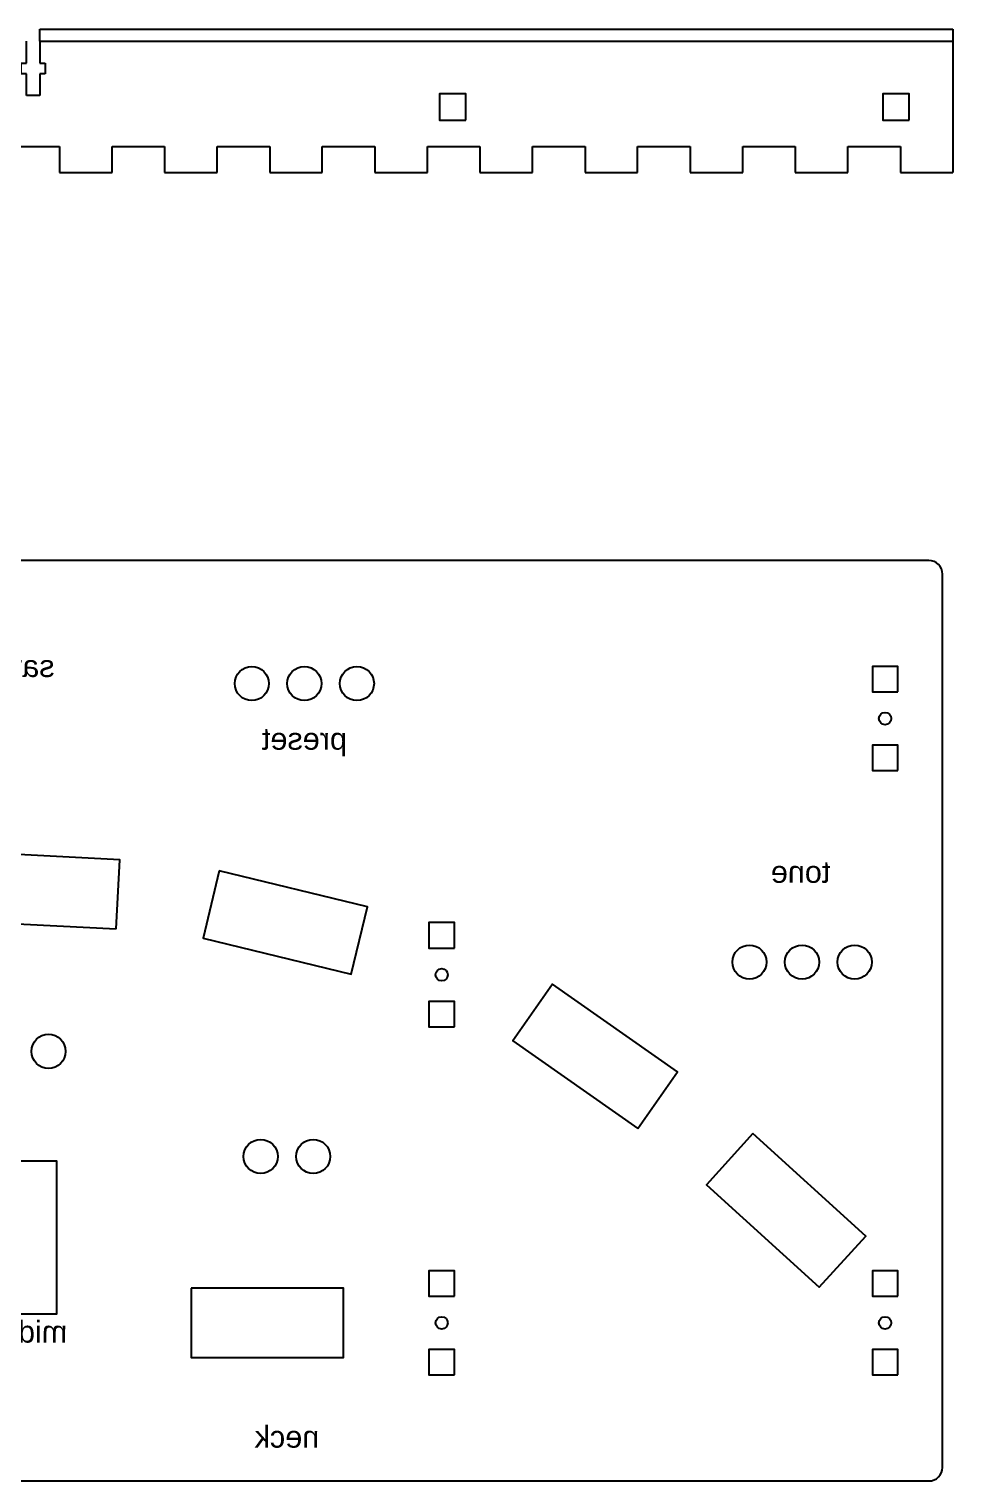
# Model space of a CAD drawing. Header units: millimetres. Extents: x -118 to 856, y -46 to 612.
# Drawn here: x 644.6 to 855.5, y -46.4 to 285.2 of the extents above; entities that cross this region are included whole.
import ezdxf
from ezdxf.enums import TextEntityAlignment as Align

# ---------------------------------------------------------------- set-up
doc = ezdxf.new("R2010")
doc.units = ezdxf.units.MM
doc.layers.add('Holes', color=1, linetype='Continuous')
doc.layers.add('text', color=5, linetype='Continuous')
doc.styles.get("Standard").update_dxf_attribs({"font": 'Arial.ttf'})

# ---------------------------------------------------------------- blocks, each defined once
blk = doc.blocks.new('M3 Bolt Nut Slot')
for p, q in [((-12.4, -3), (-12.4, 0)), ((-12.4, 0), (-7.4, 0)), ((-7.4, 0), (-7.4, 1.25)), ((-7.4, 1.25), (-5, 1.25)), ((-5, 1.25), (-5, 0)), ((-5, 0), (0, 0)), ((-7.4, -3), (-12.4, -3)), ((-7.4, -4.25), (-7.4, -3)), ((0, -3), (-5, -3)), ((-5, -3), (-5, -4.25)), ((-5, -4.25), (-7.4, -4.25))]:
    blk.add_line(p, q)
blk = doc.blocks.new('Front Panel')
for p, q in [((211.5, -2.798), (211.5, 0)), ((211.5, 0), (420, 0)), ((211.5, -2.798), (211.5, 0)), ((211.5, 0), (420, 0)), ((211.5, -2.798), (211.5, 0)), ((211.5, 0), (420, 0)), ((211.5, -2.798), (211.5, 0)), ((211.5, 0), (420, 0)), ((211.5, -2.798), (211.5, 0)), ((211.5, 0), (420, 0)), ((211.5, -2.798), (211.5, 0)), ((211.5, 0), (420, 0)), ((211.5, -2.798), (211.5, 0)), ((211.5, 0), (420, 0)), ((211.5, -2.798), (211.5, 0)), ((211.5, 0), (420, 0)), ((211.5, -2.798), (211.5, 0)), ((211.5, 0), (420, 0)), ((211.5, -2.798), (211.5, 0)), ((211.5, 0), (420, 0)), ((211.5, -2.798), (211.5, 0)), ((211.5, 0), (420, 0)), ((211.5, -2.798), (211.5, 0)), ((211.5, 0), (420, 0)), ((211.5, -2.798), (211.5, 0)), ((211.5, 0), (420, 0)), ((211.5, -2.798), (211.5, 0)), ((211.5, 0), (420, 0)), ((211.5, -2.798), (211.5, 0)), ((211.5, 0), (420, 0)), ((211.5, -2.798), (211.5, 0)), ((211.5, 0), (420, 0)), ((211.5, -2.798), (211.5, 0)), ((211.5, 0), (420, 0)), ((211.5, -2.798), (211.5, 0)), ((211.5, 0), (420, 0)), ((211.5, -2.798), (211.5, 0)), ((211.5, 0), (420, 0)), ((211.5, -2.798), (211.5, 0)), ((211.5, 0), (420, 0)), ((211.5, -2.798), (211.5, 0)), ((211.5, 0), (420, 0)), ((211.5, -2.798), (211.5, 0)), ((211.5, 0), (420, 0)), ((211.5, -2.798), (211.5, 0)), ((211.5, 0), (420, 0)), ((211.5, -2.798), (211.5, 0)), ((211.5, 0), (420, 0)), ((211.5, -2.798), (211.5, 0)), ((211.5, 0), (420, 0)), ((211.5, -2.798), (211.5, 0)), ((211.5, 0), (420, 0)), ((211.5, -2.798), (211.5, 0)), ((211.5, 0), (420, 0)), ((211.5, -2.798), (211.5, 0)), ((211.5, 0), (420, 0)), ((211.5, -2.798), (211.5, 0)), ((211.5, 0), (420, 0)), ((211.5, -2.798), (211.5, 0)), ((211.5, 0), (420, 0)), ((420, 0), (420, -32.798)), ((420, 0), (420, -32.798)), ((420, 0), (420, -32.798)), ((420, 0), (420, -32.798)), ((420, 0), (420, -32.798)), ((420, 0), (420, -32.798)), ((420, 0), (420, -32.798)), ((420, 0), (420, -32.798)), ((204, -26.798), (216, -26.798)), ((204, -26.798), (216, -26.798)), ((204, -26.798), (216, -26.798)), ((204, -26.798), (216, -26.798)), ((204, -26.798), (216, -26.798)), ((204, -26.798), (216, -26.798)), ((204, -26.798), (216, -26.798)), ((204, -26.798), (216, -26.798)), ((204, -26.798), (216, -26.798)), ((204, -26.798), (216, -26.798)), ((204, -26.798), (216, -26.798)), ((204, -26.798), (216, -26.798)), ((204, -26.798), (216, -26.798)), ((204, -26.798), (216, -26.798)), ((204, -26.798), (216, -26.798)), ((204, -26.798), (216, -26.798)), ((204, -26.798), (216, -26.798)), ((204, -26.798), (216, -26.798)), ((204, -26.798), (216, -26.798)), ((204, -26.798), (216, -26.798)), ((204, -26.798), (216, -26.798)), ((204, -26.798), (216, -26.798)), ((204, -26.798), (216, -26.798)), ((204, -26.798), (216, -26.798)), ((204, -26.798), (216, -26.798)), ((204, -26.798), (216, -26.798)), ((204, -26.798), (216, -26.798)), ((204, -26.798), (216, -26.798)), ((204, -26.798), (216, -26.798)), ((204, -26.798), (216, -26.798)), ((216, -26.798), (216, -32.798)), ((216, -26.798), (216, -32.798)), ((216, -26.798), (216, -32.798)), ((216, -26.798), (216, -32.798)), ((216, -26.798), (216, -32.798)), ((216, -26.798), (216, -32.798)), ((216, -26.798), (216, -32.798)), ((216, -26.798), (216, -32.798)), ((216, -26.798), (216, -32.798)), ((216, -26.798), (216, -32.798)), ((216, -26.798), (216, -32.798)), ((216, -26.798), (216, -32.798)), ((216, -26.798), (216, -32.798)), ((216, -26.798), (216, -32.798)), ((216, -26.798), (216, -32.798)), ((216, -26.798), (216, -32.798)), ((216, -26.798), (216, -32.798)), ((216, -26.798), (216, -32.798)), ((216, -26.798), (216, -32.798)), ((216, -26.798), (216, -32.798)), ((216, -26.798), (216, -32.798)), ((216, -26.798), (216, -32.798)), ((216, -26.798), (216, -32.798)), ((216, -26.798), (216, -32.798)), ((216, -26.798), (216, -32.798)), ((216, -26.798), (216, -32.798)), ((216, -26.798), (216, -32.798)), ((216, -26.798), (216, -32.798)), ((216, -26.798), (216, -32.798)), ((216, -26.798), (216, -32.798)), ((228, -32.798), (228, -26.798)), ((228, -26.798), (240, -26.798)), ((228, -32.798), (228, -26.798)), ((228, -26.798), (240, -26.798)), ((228, -32.798), (228, -26.798)), ((228, -26.798), (240, -26.798)), ((228, -32.798), (228, -26.798)), ((228, -26.798), (240, -26.798)), ((228, -32.798), (228, -26.798)), ((228, -26.798), (240, -26.798)), ((228, -32.798), (228, -26.798)), ((228, -26.798), (240, -26.798)), ((228, -32.798), (228, -26.798)), ((228, -26.798), (240, -26.798)), ((228, -32.798), (228, -26.798)), ((228, -26.798), (240, -26.798)), ((228, -32.798), (228, -26.798)), ((228, -26.798), (240, -26.798)), ((228, -32.798), (228, -26.798)), ((228, -26.798), (240, -26.798)), ((228, -32.798), (228, -26.798)), ((228, -26.798), (240, -26.798)), ((228, -32.798), (228, -26.798)), ((228, -26.798), (240, -26.798)), ((228, -32.798), (228, -26.798)), ((228, -26.798), (240, -26.798)), ((228, -32.798), (228, -26.798)), ((228, -26.798), (240, -26.798)), ((228, -32.798), (228, -26.798)), ((228, -26.798), (240, -26.798)), ((228, -32.798), (228, -26.798)), ((228, -26.798), (240, -26.798)), ((228, -32.798), (228, -26.798)), ((228, -26.798), (240, -26.798)), ((228, -32.798), (228, -26.798)), ((228, -26.798), (240, -26.798)), ((228, -32.798), (228, -26.798)), ((228, -26.798), (240, -26.798)), ((228, -32.798), (228, -26.798)), ((228, -26.798), (240, -26.798)), ((228, -32.798), (228, -26.798)), ((228, -26.798), (240, -26.798)), ((228, -32.798), (228, -26.798)), ((228, -26.798), (240, -26.798)), ((228, -32.798), (228, -26.798)), ((228, -26.798), (240, -26.798)), ((228, -32.798), (228, -26.798)), ((228, -26.798), (240, -26.798)), ((228, -32.798), (228, -26.798)), ((228, -26.798), (240, -26.798)), ((228, -32.798), (228, -26.798)), ((228, -26.798), (240, -26.798)), ((228, -32.798), (228, -26.798)), ((228, -26.798), (240, -26.798)), ((228, -32.798), (228, -26.798)), ((228, -26.798), (240, -26.798)), ((228, -32.798), (228, -26.798)), ((228, -26.798), (240, -26.798)), ((228, -32.798), (228, -26.798)), ((228, -26.798), (240, -26.798)), ((240, -26.798), (240, -32.798)), ((240, -26.798), (240, -32.798)), ((240, -26.798), (240, -32.798)), ((240, -26.798), (240, -32.798)), ((240, -26.798), (240, -32.798)), ((240, -26.798), (240, -32.798)), ((240, -26.798), (240, -32.798)), ((240, -26.798), (240, -32.798)), ((240, -26.798), (240, -32.798)), ((240, -26.798), (240, -32.798)), ((240, -26.798), (240, -32.798)), ((240, -26.798), (240, -32.798)), ((240, -26.798), (240, -32.798)), ((240, -26.798), (240, -32.798)), ((240, -26.798), (240, -32.798)), ((240, -26.798), (240, -32.798)), ((240, -26.798), (240, -32.798)), ((240, -26.798), (240, -32.798)), ((240, -26.798), (240, -32.798)), ((240, -26.798), (240, -32.798)), ((240, -26.798), (240, -32.798)), ((240, -26.798), (240, -32.798)), ((240, -26.798), (240, -32.798)), ((240, -26.798), (240, -32.798)), ((240, -26.798), (240, -32.798)), ((240, -26.798), (240, -32.798)), ((240, -26.798), (240, -32.798)), ((240, -26.798), (240, -32.798)), ((240, -26.798), (240, -32.798)), ((240, -26.798), (240, -32.798)), ((252, -32.798), (252, -26.798)), ((252, -26.798), (264, -26.798)), ((252, -32.798), (252, -26.798)), ((252, -26.798), (264, -26.798)), ((252, -32.798), (252, -26.798)), ((252, -26.798), (264, -26.798)), ((252, -32.798), (252, -26.798)), ((252, -26.798), (264, -26.798)), ((252, -32.798), (252, -26.798)), ((252, -26.798), (264, -26.798)), ((252, -32.798), (252, -26.798)), ((252, -26.798), (264, -26.798)), ((252, -32.798), (252, -26.798)), ((252, -26.798), (264, -26.798)), ((252, -32.798), (252, -26.798)), ((252, -26.798), (264, -26.798)), ((252, -32.798), (252, -26.798)), ((252, -26.798), (264, -26.798)), ((252, -32.798), (252, -26.798)), ((252, -26.798), (264, -26.798)), ((252, -32.798), (252, -26.798)), ((252, -26.798), (264, -26.798)), ((252, -32.798), (252, -26.798)), ((252, -26.798), (264, -26.798)), ((252, -32.798), (252, -26.798)), ((252, -26.798), (264, -26.798)), ((252, -32.798), (252, -26.798)), ((252, -26.798), (264, -26.798)), ((252, -32.798), (252, -26.798)), ((252, -26.798), (264, -26.798)), ((252, -32.798), (252, -26.798)), ((252, -26.798), (264, -26.798)), ((252, -32.798), (252, -26.798)), ((252, -26.798), (264, -26.798)), ((252, -32.798), (252, -26.798)), ((252, -26.798), (264, -26.798)), ((252, -32.798), (252, -26.798)), ((252, -26.798), (264, -26.798)), ((252, -32.798), (252, -26.798)), ((252, -26.798), (264, -26.798)), ((252, -32.798), (252, -26.798)), ((252, -26.798), (264, -26.798)), ((252, -32.798), (252, -26.798)), ((252, -26.798), (264, -26.798)), ((252, -32.798), (252, -26.798)), ((252, -26.798), (264, -26.798)), ((252, -32.798), (252, -26.798)), ((252, -26.798), (264, -26.798)), ((252, -32.798), (252, -26.798)), ((252, -26.798), (264, -26.798)), ((252, -32.798), (252, -26.798)), ((252, -26.798), (264, -26.798)), ((252, -32.798), (252, -26.798)), ((252, -26.798), (264, -26.798)), ((252, -32.798), (252, -26.798)), ((252, -26.798), (264, -26.798)), ((252, -32.798), (252, -26.798)), ((252, -26.798), (264, -26.798)), ((252, -32.798), (252, -26.798)), ((252, -26.798), (264, -26.798)), ((264, -26.798), (264, -32.798)), ((264, -26.798), (264, -32.798)), ((264, -26.798), (264, -32.798)), ((264, -26.798), (264, -32.798)), ((264, -26.798), (264, -32.798)), ((264, -26.798), (264, -32.798)), ((264, -26.798), (264, -32.798)), ((264, -26.798), (264, -32.798)), ((264, -26.798), (264, -32.798)), ((264, -26.798), (264, -32.798)), ((264, -26.798), (264, -32.798)), ((264, -26.798), (264, -32.798)), ((264, -26.798), (264, -32.798)), ((264, -26.798), (264, -32.798)), ((264, -26.798), (264, -32.798)), ((264, -26.798), (264, -32.798)), ((264, -26.798), (264, -32.798)), ((264, -26.798), (264, -32.798)), ((264, -26.798), (264, -32.798)), ((264, -26.798), (264, -32.798)), ((264, -26.798), (264, -32.798)), ((264, -26.798), (264, -32.798)), ((264, -26.798), (264, -32.798)), ((264, -26.798), (264, -32.798)), ((264, -26.798), (264, -32.798)), ((264, -26.798), (264, -32.798)), ((264, -26.798), (264, -32.798)), ((264, -26.798), (264, -32.798)), ((264, -26.798), (264, -32.798)), ((264, -26.798), (264, -32.798)), ((276, -32.798), (276, -26.798)), ((276, -26.798), (288, -26.798)), ((276, -32.798), (276, -26.798)), ((276, -26.798), (288, -26.798)), ((276, -32.798), (276, -26.798)), ((276, -26.798), (288, -26.798)), ((276, -32.798), (276, -26.798)), ((276, -26.798), (288, -26.798)), ((276, -32.798), (276, -26.798)), ((276, -26.798), (288, -26.798)), ((276, -32.798), (276, -26.798)), ((276, -26.798), (288, -26.798)), ((276, -32.798), (276, -26.798)), ((276, -26.798), (288, -26.798)), ((276, -32.798), (276, -26.798)), ((276, -26.798), (288, -26.798)), ((276, -32.798), (276, -26.798)), ((276, -26.798), (288, -26.798)), ((276, -32.798), (276, -26.798)), ((276, -26.798), (288, -26.798)), ((276, -32.798), (276, -26.798)), ((276, -26.798), (288, -26.798)), ((276, -32.798), (276, -26.798)), ((276, -26.798), (288, -26.798)), ((276, -32.798), (276, -26.798)), ((276, -26.798), (288, -26.798)), ((276, -32.798), (276, -26.798)), ((276, -26.798), (288, -26.798)), ((276, -32.798), (276, -26.798)), ((276, -26.798), (288, -26.798)), ((276, -32.798), (276, -26.798)), ((276, -26.798), (288, -26.798)), ((276, -32.798), (276, -26.798)), ((276, -26.798), (288, -26.798)), ((276, -32.798), (276, -26.798)), ((276, -26.798), (288, -26.798)), ((276, -32.798), (276, -26.798)), ((276, -26.798), (288, -26.798)), ((276, -32.798), (276, -26.798)), ((276, -26.798), (288, -26.798)), ((276, -32.798), (276, -26.798)), ((276, -26.798), (288, -26.798)), ((276, -32.798), (276, -26.798)), ((276, -26.798), (288, -26.798)), ((276, -32.798), (276, -26.798)), ((276, -26.798), (288, -26.798)), ((276, -32.798), (276, -26.798)), ((276, -26.798), (288, -26.798)), ((276, -32.798), (276, -26.798)), ((276, -26.798), (288, -26.798)), ((276, -32.798), (276, -26.798)), ((276, -26.798), (288, -26.798)), ((276, -32.798), (276, -26.798)), ((276, -26.798), (288, -26.798)), ((276, -32.798), (276, -26.798)), ((276, -26.798), (288, -26.798)), ((276, -32.798), (276, -26.798)), ((276, -26.798), (288, -26.798)), ((276, -32.798), (276, -26.798)), ((276, -26.798), (288, -26.798)), ((288, -26.798), (288, -32.798)), ((288, -26.798), (288, -32.798)), ((288, -26.798), (288, -32.798)), ((288, -26.798), (288, -32.798)), ((288, -26.798), (288, -32.798)), ((288, -26.798), (288, -32.798)), ((288, -26.798), (288, -32.798)), ((288, -26.798), (288, -32.798)), ((288, -26.798), (288, -32.798)), ((288, -26.798), (288, -32.798)), ((288, -26.798), (288, -32.798)), ((288, -26.798), (288, -32.798)), ((288, -26.798), (288, -32.798)), ((288, -26.798), (288, -32.798)), ((288, -26.798), (288, -32.798)), ((288, -26.798), (288, -32.798)), ((288, -26.798), (288, -32.798)), ((288, -26.798), (288, -32.798)), ((288, -26.798), (288, -32.798)), ((288, -26.798), (288, -32.798)), ((288, -26.798), (288, -32.798)), ((288, -26.798), (288, -32.798)), ((288, -26.798), (288, -32.798)), ((288, -26.798), (288, -32.798)), ((288, -26.798), (288, -32.798)), ((288, -26.798), (288, -32.798)), ((288, -26.798), (288, -32.798)), ((288, -26.798), (288, -32.798)), ((288, -26.798), (288, -32.798)), ((288, -26.798), (288, -32.798)), ((300, -32.798), (300, -26.798)), ((300, -26.798), (312, -26.798)), ((300, -32.798), (300, -26.798)), ((300, -26.798), (312, -26.798)), ((300, -32.798), (300, -26.798)), ((300, -26.798), (312, -26.798)), ((300, -32.798), (300, -26.798)), ((300, -26.798), (312, -26.798)), ((300, -32.798), (300, -26.798)), ((300, -26.798), (312, -26.798)), ((300, -32.798), (300, -26.798)), ((300, -26.798), (312, -26.798)), ((300, -32.798), (300, -26.798)), ((300, -26.798), (312, -26.798)), ((300, -32.798), (300, -26.798)), ((300, -26.798), (312, -26.798)), ((300, -32.798), (300, -26.798)), ((300, -26.798), (312, -26.798)), ((300, -32.798), (300, -26.798)), ((300, -26.798), (312, -26.798)), ((300, -32.798), (300, -26.798)), ((300, -26.798), (312, -26.798)), ((300, -32.798), (300, -26.798)), ((300, -26.798), (312, -26.798)), ((300, -32.798), (300, -26.798)), ((300, -26.798), (312, -26.798)), ((300, -32.798), (300, -26.798)), ((300, -26.798), (312, -26.798)), ((300, -32.798), (300, -26.798)), ((300, -26.798), (312, -26.798)), ((300, -32.798), (300, -26.798)), ((300, -26.798), (312, -26.798)), ((300, -32.798), (300, -26.798)), ((300, -26.798), (312, -26.798)), ((300, -32.798), (300, -26.798)), ((300, -26.798), (312, -26.798)), ((300, -32.798), (300, -26.798)), ((300, -26.798), (312, -26.798)), ((300, -32.798), (300, -26.798)), ((300, -26.798), (312, -26.798)), ((300, -32.798), (300, -26.798)), ((300, -26.798), (312, -26.798)), ((300, -32.798), (300, -26.798)), ((300, -26.798), (312, -26.798)), ((300, -32.798), (300, -26.798)), ((300, -26.798), (312, -26.798)), ((300, -32.798), (300, -26.798)), ((300, -26.798), (312, -26.798)), ((300, -32.798), (300, -26.798)), ((300, -26.798), (312, -26.798)), ((300, -32.798), (300, -26.798)), ((300, -26.798), (312, -26.798)), ((300, -32.798), (300, -26.798)), ((300, -26.798), (312, -26.798)), ((300, -32.798), (300, -26.798)), ((300, -26.798), (312, -26.798)), ((300, -32.798), (300, -26.798)), ((300, -26.798), (312, -26.798)), ((300, -32.798), (300, -26.798)), ((300, -26.798), (312, -26.798)), ((312, -26.798), (312, -32.798)), ((312, -26.798), (312, -32.798)), ((312, -26.798), (312, -32.798)), ((312, -26.798), (312, -32.798)), ((312, -26.798), (312, -32.798)), ((312, -26.798), (312, -32.798)), ((312, -26.798), (312, -32.798)), ((312, -26.798), (312, -32.798)), ((312, -26.798), (312, -32.798)), ((312, -26.798), (312, -32.798)), ((312, -26.798), (312, -32.798)), ((312, -26.798), (312, -32.798)), ((312, -26.798), (312, -32.798)), ((312, -26.798), (312, -32.798)), ((312, -26.798), (312, -32.798)), ((312, -26.798), (312, -32.798)), ((312, -26.798), (312, -32.798)), ((312, -26.798), (312, -32.798)), ((312, -26.798), (312, -32.798)), ((312, -26.798), (312, -32.798)), ((312, -26.798), (312, -32.798)), ((312, -26.798), (312, -32.798)), ((312, -26.798), (312, -32.798)), ((312, -26.798), (312, -32.798)), ((312, -26.798), (312, -32.798)), ((312, -26.798), (312, -32.798)), ((312, -26.798), (312, -32.798)), ((312, -26.798), (312, -32.798)), ((312, -26.798), (312, -32.798)), ((312, -26.798), (312, -32.798)), ((324, -32.798), (324, -26.798)), ((324, -26.798), (336, -26.798)), ((324, -32.798), (324, -26.798)), ((324, -26.798), (336, -26.798)), ((324, -32.798), (324, -26.798)), ((324, -26.798), (336, -26.798)), ((324, -32.798), (324, -26.798)), ((324, -26.798), (336, -26.798)), ((324, -32.798), (324, -26.798)), ((324, -26.798), (336, -26.798)), ((324, -32.798), (324, -26.798)), ((324, -26.798), (336, -26.798)), ((324, -32.798), (324, -26.798)), ((324, -26.798), (336, -26.798)), ((324, -32.798), (324, -26.798)), ((324, -26.798), (336, -26.798)), ((324, -32.798), (324, -26.798)), ((324, -26.798), (336, -26.798)), ((324, -32.798), (324, -26.798)), ((324, -26.798), (336, -26.798)), ((324, -32.798), (324, -26.798)), ((324, -26.798), (336, -26.798)), ((324, -32.798), (324, -26.798)), ((324, -26.798), (336, -26.798)), ((324, -32.798), (324, -26.798)), ((324, -26.798), (336, -26.798)), ((324, -32.798), (324, -26.798)), ((324, -26.798), (336, -26.798)), ((324, -32.798), (324, -26.798)), ((324, -26.798), (336, -26.798)), ((324, -32.798), (324, -26.798)), ((324, -26.798), (336, -26.798)), ((324, -32.798), (324, -26.798)), ((324, -26.798), (336, -26.798)), ((324, -32.798), (324, -26.798)), ((324, -26.798), (336, -26.798)), ((324, -32.798), (324, -26.798)), ((324, -26.798), (336, -26.798)), ((324, -32.798), (324, -26.798)), ((324, -26.798), (336, -26.798)), ((324, -32.798), (324, -26.798)), ((324, -26.798), (336, -26.798)), ((324, -32.798), (324, -26.798)), ((324, -26.798), (336, -26.798)), ((324, -32.798), (324, -26.798)), ((324, -26.798), (336, -26.798)), ((324, -32.798), (324, -26.798)), ((324, -26.798), (336, -26.798)), ((324, -32.798), (324, -26.798)), ((324, -26.798), (336, -26.798)), ((324, -32.798), (324, -26.798)), ((324, -26.798), (336, -26.798)), ((324, -32.798), (324, -26.798)), ((324, -26.798), (336, -26.798)), ((324, -32.798), (324, -26.798)), ((324, -26.798), (336, -26.798)), ((324, -32.798), (324, -26.798)), ((324, -26.798), (336, -26.798)), ((324, -32.798), (324, -26.798)), ((324, -26.798), (336, -26.798)), ((336, -26.798), (336, -32.798)), ((336, -26.798), (336, -32.798)), ((336, -26.798), (336, -32.798)), ((336, -26.798), (336, -32.798)), ((336, -26.798), (336, -32.798)), ((336, -26.798), (336, -32.798)), ((336, -26.798), (336, -32.798)), ((336, -26.798), (336, -32.798)), ((336, -26.798), (336, -32.798)), ((336, -26.798), (336, -32.798)), ((336, -26.798), (336, -32.798)), ((336, -26.798), (336, -32.798)), ((336, -26.798), (336, -32.798)), ((336, -26.798), (336, -32.798)), ((336, -26.798), (336, -32.798)), ((336, -26.798), (336, -32.798)), ((336, -26.798), (336, -32.798)), ((336, -26.798), (336, -32.798)), ((336, -26.798), (336, -32.798)), ((336, -26.798), (336, -32.798)), ((336, -26.798), (336, -32.798)), ((336, -26.798), (336, -32.798)), ((336, -26.798), (336, -32.798)), ((336, -26.798), (336, -32.798)), ((336, -26.798), (336, -32.798)), ((336, -26.798), (336, -32.798)), ((336, -26.798), (336, -32.798)), ((336, -26.798), (336, -32.798)), ((336, -26.798), (336, -32.798)), ((336, -26.798), (336, -32.798)), ((348, -32.798), (348, -26.798)), ((348, -26.798), (360, -26.798)), ((348, -32.798), (348, -26.798)), ((348, -26.798), (360, -26.798)), ((348, -32.798), (348, -26.798)), ((348, -26.798), (360, -26.798)), ((348, -32.798), (348, -26.798)), ((348, -26.798), (360, -26.798)), ((348, -32.798), (348, -26.798)), ((348, -26.798), (360, -26.798)), ((348, -32.798), (348, -26.798)), ((348, -26.798), (360, -26.798)), ((348, -32.798), (348, -26.798)), ((348, -26.798), (360, -26.798)), ((348, -32.798), (348, -26.798)), ((348, -26.798), (360, -26.798)), ((348, -32.798), (348, -26.798)), ((348, -26.798), (360, -26.798)), ((348, -32.798), (348, -26.798)), ((348, -26.798), (360, -26.798)), ((348, -32.798), (348, -26.798)), ((348, -26.798), (360, -26.798)), ((348, -32.798), (348, -26.798)), ((348, -26.798), (360, -26.798)), ((348, -32.798), (348, -26.798)), ((348, -26.798), (360, -26.798)), ((348, -32.798), (348, -26.798)), ((348, -26.798), (360, -26.798)), ((348, -32.798), (348, -26.798)), ((348, -26.798), (360, -26.798)), ((348, -32.798), (348, -26.798)), ((348, -26.798), (360, -26.798)), ((348, -32.798), (348, -26.798)), ((348, -26.798), (360, -26.798)), ((348, -32.798), (348, -26.798)), ((348, -26.798), (360, -26.798)), ((348, -32.798), (348, -26.798)), ((348, -26.798), (360, -26.798)), ((348, -32.798), (348, -26.798)), ((348, -26.798), (360, -26.798)), ((348, -32.798), (348, -26.798)), ((348, -26.798), (360, -26.798)), ((348, -32.798), (348, -26.798)), ((348, -26.798), (360, -26.798)), ((348, -32.798), (348, -26.798)), ((348, -26.798), (360, -26.798)), ((348, -32.798), (348, -26.798)), ((348, -26.798), (360, -26.798)), ((348, -32.798), (348, -26.798)), ((348, -26.798), (360, -26.798)), ((348, -32.798), (348, -26.798)), ((348, -26.798), (360, -26.798)), ((348, -32.798), (348, -26.798)), ((348, -26.798), (360, -26.798)), ((348, -32.798), (348, -26.798)), ((348, -26.798), (360, -26.798)), ((348, -32.798), (348, -26.798)), ((348, -26.798), (360, -26.798)), ((348, -32.798), (348, -26.798)), ((348, -26.798), (360, -26.798)), ((360, -26.798), (360, -32.798)), ((360, -26.798), (360, -32.798)), ((360, -26.798), (360, -32.798)), ((360, -26.798), (360, -32.798)), ((360, -26.798), (360, -32.798)), ((360, -26.798), (360, -32.798)), ((360, -26.798), (360, -32.798)), ((360, -26.798), (360, -32.798)), ((360, -26.798), (360, -32.798)), ((360, -26.798), (360, -32.798)), ((360, -26.798), (360, -32.798)), ((360, -26.798), (360, -32.798)), ((360, -26.798), (360, -32.798)), ((360, -26.798), (360, -32.798)), ((360, -26.798), (360, -32.798)), ((360, -26.798), (360, -32.798)), ((360, -26.798), (360, -32.798)), ((360, -26.798), (360, -32.798)), ((360, -26.798), (360, -32.798)), ((360, -26.798), (360, -32.798)), ((360, -26.798), (360, -32.798)), ((360, -26.798), (360, -32.798)), ((360, -26.798), (360, -32.798)), ((360, -26.798), (360, -32.798)), ((360, -26.798), (360, -32.798)), ((360, -26.798), (360, -32.798)), ((360, -26.798), (360, -32.798)), ((360, -26.798), (360, -32.798)), ((360, -26.798), (360, -32.798)), ((360, -26.798), (360, -32.798)), ((372, -32.798), (372, -26.798)), ((372, -26.798), (384, -26.798)), ((372, -32.798), (372, -26.798)), ((372, -26.798), (384, -26.798)), ((372, -32.798), (372, -26.798)), ((372, -26.798), (384, -26.798)), ((372, -32.798), (372, -26.798)), ((372, -26.798), (384, -26.798)), ((372, -32.798), (372, -26.798)), ((372, -26.798), (384, -26.798)), ((372, -32.798), (372, -26.798)), ((372, -26.798), (384, -26.798)), ((372, -32.798), (372, -26.798)), ((372, -26.798), (384, -26.798)), ((372, -32.798), (372, -26.798)), ((372, -26.798), (384, -26.798)), ((372, -32.798), (372, -26.798)), ((372, -26.798), (384, -26.798)), ((372, -32.798), (372, -26.798)), ((372, -26.798), (384, -26.798)), ((372, -32.798), (372, -26.798)), ((372, -26.798), (384, -26.798)), ((372, -32.798), (372, -26.798)), ((372, -26.798), (384, -26.798)), ((372, -32.798), (372, -26.798)), ((372, -26.798), (384, -26.798)), ((372, -32.798), (372, -26.798)), ((372, -26.798), (384, -26.798)), ((372, -32.798), (372, -26.798)), ((372, -26.798), (384, -26.798)), ((372, -32.798), (372, -26.798)), ((372, -26.798), (384, -26.798)), ((372, -32.798), (372, -26.798)), ((372, -26.798), (384, -26.798)), ((372, -32.798), (372, -26.798)), ((372, -26.798), (384, -26.798)), ((372, -32.798), (372, -26.798)), ((372, -26.798), (384, -26.798)), ((372, -32.798), (372, -26.798)), ((372, -26.798), (384, -26.798)), ((372, -32.798), (372, -26.798)), ((372, -26.798), (384, -26.798)), ((372, -32.798), (372, -26.798)), ((372, -26.798), (384, -26.798)), ((372, -32.798), (372, -26.798)), ((372, -26.798), (384, -26.798)), ((372, -32.798), (372, -26.798)), ((372, -26.798), (384, -26.798)), ((372, -32.798), (372, -26.798)), ((372, -26.798), (384, -26.798)), ((372, -32.798), (372, -26.798)), ((372, -26.798), (384, -26.798)), ((372, -32.798), (372, -26.798)), ((372, -26.798), (384, -26.798)), ((372, -32.798), (372, -26.798)), ((372, -26.798), (384, -26.798)), ((372, -32.798), (372, -26.798)), ((372, -26.798), (384, -26.798)), ((372, -32.798), (372, -26.798)), ((372, -26.798), (384, -26.798)), ((384, -26.798), (384, -32.798)), ((384, -26.798), (384, -32.798)), ((384, -26.798), (384, -32.798)), ((384, -26.798), (384, -32.798)), ((384, -26.798), (384, -32.798)), ((384, -26.798), (384, -32.798)), ((384, -26.798), (384, -32.798)), ((384, -26.798), (384, -32.798)), ((384, -26.798), (384, -32.798)), ((384, -26.798), (384, -32.798)), ((384, -26.798), (384, -32.798)), ((384, -26.798), (384, -32.798)), ((384, -26.798), (384, -32.798)), ((384, -26.798), (384, -32.798)), ((384, -26.798), (384, -32.798)), ((384, -26.798), (384, -32.798)), ((384, -26.798), (384, -32.798)), ((384, -26.798), (384, -32.798)), ((384, -26.798), (384, -32.798)), ((384, -26.798), (384, -32.798)), ((384, -26.798), (384, -32.798)), ((384, -26.798), (384, -32.798)), ((384, -26.798), (384, -32.798)), ((384, -26.798), (384, -32.798)), ((384, -26.798), (384, -32.798)), ((384, -26.798), (384, -32.798)), ((384, -26.798), (384, -32.798)), ((384, -26.798), (384, -32.798)), ((384, -26.798), (384, -32.798)), ((384, -26.798), (384, -32.798)), ((396, -32.798), (396, -26.798)), ((396, -26.798), (408, -26.798)), ((396, -32.798), (396, -26.798)), ((396, -26.798), (408, -26.798)), ((396, -32.798), (396, -26.798)), ((396, -26.798), (408, -26.798)), ((396, -32.798), (396, -26.798)), ((396, -26.798), (408, -26.798)), ((396, -32.798), (396, -26.798)), ((396, -26.798), (408, -26.798)), ((396, -32.798), (396, -26.798)), ((396, -26.798), (408, -26.798)), ((396, -32.798), (396, -26.798)), ((396, -26.798), (408, -26.798)), ((396, -32.798), (396, -26.798)), ((396, -26.798), (408, -26.798)), ((396, -32.798), (396, -26.798)), ((396, -26.798), (408, -26.798)), ((396, -32.798), (396, -26.798)), ((396, -26.798), (408, -26.798)), ((396, -32.798), (396, -26.798)), ((396, -26.798), (408, -26.798)), ((396, -32.798), (396, -26.798)), ((396, -26.798), (408, -26.798)), ((396, -32.798), (396, -26.798)), ((396, -26.798), (408, -26.798)), ((396, -32.798), (396, -26.798)), ((396, -26.798), (408, -26.798)), ((396, -32.798), (396, -26.798)), ((396, -26.798), (408, -26.798)), ((396, -32.798), (396, -26.798)), ((396, -26.798), (408, -26.798)), ((396, -32.798), (396, -26.798)), ((396, -26.798), (408, -26.798)), ((396, -32.798), (396, -26.798)), ((396, -26.798), (408, -26.798)), ((396, -32.798), (396, -26.798)), ((396, -26.798), (408, -26.798)), ((396, -32.798), (396, -26.798)), ((396, -26.798), (408, -26.798)), ((396, -32.798), (396, -26.798)), ((396, -26.798), (408, -26.798)), ((396, -32.798), (396, -26.798)), ((396, -26.798), (408, -26.798)), ((396, -32.798), (396, -26.798)), ((396, -26.798), (408, -26.798)), ((396, -32.798), (396, -26.798)), ((396, -26.798), (408, -26.798)), ((396, -32.798), (396, -26.798)), ((396, -26.798), (408, -26.798)), ((396, -32.798), (396, -26.798)), ((396, -26.798), (408, -26.798)), ((396, -32.798), (396, -26.798)), ((396, -26.798), (408, -26.798)), ((396, -32.798), (396, -26.798)), ((396, -26.798), (408, -26.798)), ((396, -32.798), (396, -26.798)), ((396, -26.798), (408, -26.798)), ((396, -32.798), (396, -26.798)), ((396, -26.798), (408, -26.798)), ((408, -26.798), (408, -32.798)), ((408, -26.798), (408, -32.798)), ((408, -26.798), (408, -32.798)), ((408, -26.798), (408, -32.798)), ((408, -26.798), (408, -32.798)), ((408, -26.798), (408, -32.798)), ((408, -26.798), (408, -32.798)), ((408, -26.798), (408, -32.798)), ((408, -26.798), (408, -32.798)), ((408, -26.798), (408, -32.798)), ((408, -26.798), (408, -32.798)), ((408, -26.798), (408, -32.798)), ((408, -26.798), (408, -32.798)), ((408, -26.798), (408, -32.798)), ((408, -26.798), (408, -32.798)), ((408, -26.798), (408, -32.798)), ((408, -26.798), (408, -32.798)), ((408, -26.798), (408, -32.798)), ((408, -26.798), (408, -32.798)), ((408, -26.798), (408, -32.798)), ((408, -26.798), (408, -32.798)), ((408, -26.798), (408, -32.798)), ((408, -26.798), (408, -32.798)), ((408, -26.798), (408, -32.798)), ((408, -26.798), (408, -32.798)), ((408, -26.798), (408, -32.798)), ((408, -26.798), (408, -32.798)), ((408, -26.798), (408, -32.798)), ((408, -26.798), (408, -32.798)), ((408, -26.798), (408, -32.798)), ((216, -32.798), (228, -32.798)), ((216, -32.798), (228, -32.798)), ((216, -32.798), (228, -32.798)), ((216, -32.798), (228, -32.798)), ((216, -32.798), (228, -32.798)), ((216, -32.798), (228, -32.798)), ((216, -32.798), (228, -32.798)), ((216, -32.798), (228, -32.798)), ((216, -32.798), (228, -32.798)), ((216, -32.798), (228, -32.798)), ((216, -32.798), (228, -32.798)), ((216, -32.798), (228, -32.798)), ((216, -32.798), (228, -32.798)), ((216, -32.798), (228, -32.798)), ((216, -32.798), (228, -32.798)), ((216, -32.798), (228, -32.798)), ((216, -32.798), (228, -32.798)), ((216, -32.798), (228, -32.798)), ((216, -32.798), (228, -32.798)), ((216, -32.798), (228, -32.798)), ((216, -32.798), (228, -32.798)), ((216, -32.798), (228, -32.798)), ((216, -32.798), (228, -32.798)), ((216, -32.798), (228, -32.798)), ((216, -32.798), (228, -32.798)), ((216, -32.798), (228, -32.798)), ((216, -32.798), (228, -32.798)), ((216, -32.798), (228, -32.798)), ((216, -32.798), (228, -32.798)), ((216, -32.798), (228, -32.798)), ((240, -32.798), (252, -32.798)), ((240, -32.798), (252, -32.798)), ((240, -32.798), (252, -32.798)), ((240, -32.798), (252, -32.798)), ((240, -32.798), (252, -32.798)), ((240, -32.798), (252, -32.798)), ((240, -32.798), (252, -32.798)), ((240, -32.798), (252, -32.798)), ((240, -32.798), (252, -32.798)), ((240, -32.798), (252, -32.798)), ((240, -32.798), (252, -32.798)), ((240, -32.798), (252, -32.798)), ((240, -32.798), (252, -32.798)), ((240, -32.798), (252, -32.798)), ((240, -32.798), (252, -32.798)), ((240, -32.798), (252, -32.798)), ((240, -32.798), (252, -32.798)), ((240, -32.798), (252, -32.798)), ((240, -32.798), (252, -32.798)), ((240, -32.798), (252, -32.798)), ((240, -32.798), (252, -32.798)), ((240, -32.798), (252, -32.798)), ((240, -32.798), (252, -32.798)), ((240, -32.798), (252, -32.798)), ((240, -32.798), (252, -32.798)), ((240, -32.798), (252, -32.798)), ((240, -32.798), (252, -32.798)), ((240, -32.798), (252, -32.798)), ((240, -32.798), (252, -32.798)), ((240, -32.798), (252, -32.798)), ((264, -32.798), (276, -32.798)), ((264, -32.798), (276, -32.798)), ((264, -32.798), (276, -32.798)), ((264, -32.798), (276, -32.798)), ((264, -32.798), (276, -32.798)), ((264, -32.798), (276, -32.798)), ((264, -32.798), (276, -32.798)), ((264, -32.798), (276, -32.798)), ((264, -32.798), (276, -32.798)), ((264, -32.798), (276, -32.798)), ((264, -32.798), (276, -32.798)), ((264, -32.798), (276, -32.798)), ((264, -32.798), (276, -32.798)), ((264, -32.798), (276, -32.798)), ((264, -32.798), (276, -32.798)), ((264, -32.798), (276, -32.798)), ((264, -32.798), (276, -32.798)), ((264, -32.798), (276, -32.798)), ((264, -32.798), (276, -32.798)), ((264, -32.798), (276, -32.798)), ((264, -32.798), (276, -32.798)), ((264, -32.798), (276, -32.798)), ((264, -32.798), (276, -32.798)), ((264, -32.798), (276, -32.798)), ((264, -32.798), (276, -32.798)), ((264, -32.798), (276, -32.798)), ((264, -32.798), (276, -32.798)), ((264, -32.798), (276, -32.798)), ((264, -32.798), (276, -32.798)), ((264, -32.798), (276, -32.798)), ((288, -32.798), (300, -32.798)), ((288, -32.798), (300, -32.798)), ((288, -32.798), (300, -32.798)), ((288, -32.798), (300, -32.798)), ((288, -32.798), (300, -32.798)), ((288, -32.798), (300, -32.798)), ((288, -32.798), (300, -32.798)), ((288, -32.798), (300, -32.798)), ((288, -32.798), (300, -32.798)), ((288, -32.798), (300, -32.798)), ((288, -32.798), (300, -32.798)), ((288, -32.798), (300, -32.798)), ((288, -32.798), (300, -32.798)), ((288, -32.798), (300, -32.798)), ((288, -32.798), (300, -32.798)), ((288, -32.798), (300, -32.798)), ((288, -32.798), (300, -32.798)), ((288, -32.798), (300, -32.798)), ((288, -32.798), (300, -32.798)), ((288, -32.798), (300, -32.798)), ((288, -32.798), (300, -32.798)), ((288, -32.798), (300, -32.798)), ((288, -32.798), (300, -32.798)), ((288, -32.798), (300, -32.798)), ((288, -32.798), (300, -32.798)), ((288, -32.798), (300, -32.798)), ((288, -32.798), (300, -32.798)), ((288, -32.798), (300, -32.798)), ((288, -32.798), (300, -32.798)), ((288, -32.798), (300, -32.798)), ((312, -32.798), (324, -32.798)), ((312, -32.798), (324, -32.798)), ((312, -32.798), (324, -32.798)), ((312, -32.798), (324, -32.798)), ((312, -32.798), (324, -32.798)), ((312, -32.798), (324, -32.798)), ((312, -32.798), (324, -32.798)), ((312, -32.798), (324, -32.798)), ((312, -32.798), (324, -32.798)), ((312, -32.798), (324, -32.798)), ((312, -32.798), (324, -32.798)), ((312, -32.798), (324, -32.798)), ((312, -32.798), (324, -32.798)), ((312, -32.798), (324, -32.798)), ((312, -32.798), (324, -32.798)), ((312, -32.798), (324, -32.798)), ((312, -32.798), (324, -32.798)), ((312, -32.798), (324, -32.798)), ((312, -32.798), (324, -32.798)), ((312, -32.798), (324, -32.798)), ((312, -32.798), (324, -32.798)), ((312, -32.798), (324, -32.798)), ((312, -32.798), (324, -32.798)), ((312, -32.798), (324, -32.798)), ((312, -32.798), (324, -32.798)), ((312, -32.798), (324, -32.798)), ((312, -32.798), (324, -32.798)), ((312, -32.798), (324, -32.798)), ((312, -32.798), (324, -32.798)), ((312, -32.798), (324, -32.798)), ((336, -32.798), (348, -32.798)), ((336, -32.798), (348, -32.798)), ((336, -32.798), (348, -32.798)), ((336, -32.798), (348, -32.798)), ((336, -32.798), (348, -32.798)), ((336, -32.798), (348, -32.798)), ((336, -32.798), (348, -32.798)), ((336, -32.798), (348, -32.798)), ((336, -32.798), (348, -32.798)), ((336, -32.798), (348, -32.798)), ((336, -32.798), (348, -32.798)), ((336, -32.798), (348, -32.798)), ((336, -32.798), (348, -32.798)), ((336, -32.798), (348, -32.798)), ((336, -32.798), (348, -32.798)), ((336, -32.798), (348, -32.798)), ((336, -32.798), (348, -32.798)), ((336, -32.798), (348, -32.798)), ((336, -32.798), (348, -32.798)), ((336, -32.798), (348, -32.798)), ((336, -32.798), (348, -32.798)), ((336, -32.798), (348, -32.798)), ((336, -32.798), (348, -32.798)), ((336, -32.798), (348, -32.798)), ((336, -32.798), (348, -32.798)), ((336, -32.798), (348, -32.798)), ((336, -32.798), (348, -32.798)), ((336, -32.798), (348, -32.798)), ((336, -32.798), (348, -32.798)), ((336, -32.798), (348, -32.798)), ((360, -32.798), (372, -32.798)), ((360, -32.798), (372, -32.798)), ((360, -32.798), (372, -32.798)), ((360, -32.798), (372, -32.798)), ((360, -32.798), (372, -32.798)), ((360, -32.798), (372, -32.798)), ((360, -32.798), (372, -32.798)), ((360, -32.798), (372, -32.798)), ((360, -32.798), (372, -32.798)), ((360, -32.798), (372, -32.798)), ((360, -32.798), (372, -32.798)), ((360, -32.798), (372, -32.798)), ((360, -32.798), (372, -32.798)), ((360, -32.798), (372, -32.798)), ((360, -32.798), (372, -32.798)), ((360, -32.798), (372, -32.798)), ((360, -32.798), (372, -32.798)), ((360, -32.798), (372, -32.798)), ((360, -32.798), (372, -32.798)), ((360, -32.798), (372, -32.798)), ((360, -32.798), (372, -32.798)), ((360, -32.798), (372, -32.798)), ((360, -32.798), (372, -32.798)), ((360, -32.798), (372, -32.798)), ((360, -32.798), (372, -32.798)), ((360, -32.798), (372, -32.798)), ((360, -32.798), (372, -32.798)), ((360, -32.798), (372, -32.798)), ((360, -32.798), (372, -32.798)), ((360, -32.798), (372, -32.798)), ((384, -32.798), (396, -32.798)), ((384, -32.798), (396, -32.798)), ((384, -32.798), (396, -32.798)), ((384, -32.798), (396, -32.798)), ((384, -32.798), (396, -32.798)), ((384, -32.798), (396, -32.798)), ((384, -32.798), (396, -32.798)), ((384, -32.798), (396, -32.798)), ((384, -32.798), (396, -32.798)), ((384, -32.798), (396, -32.798)), ((384, -32.798), (396, -32.798)), ((384, -32.798), (396, -32.798)), ((384, -32.798), (396, -32.798)), ((384, -32.798), (396, -32.798)), ((384, -32.798), (396, -32.798)), ((384, -32.798), (396, -32.798)), ((384, -32.798), (396, -32.798)), ((384, -32.798), (396, -32.798)), ((384, -32.798), (396, -32.798)), ((384, -32.798), (396, -32.798)), ((384, -32.798), (396, -32.798)), ((384, -32.798), (396, -32.798)), ((384, -32.798), (396, -32.798)), ((384, -32.798), (396, -32.798)), ((384, -32.798), (396, -32.798)), ((384, -32.798), (396, -32.798)), ((384, -32.798), (396, -32.798)), ((384, -32.798), (396, -32.798)), ((384, -32.798), (396, -32.798)), ((384, -32.798), (396, -32.798)), ((408, -32.798), (420, -32.798)), ((408, -32.798), (420, -32.798)), ((408, -32.798), (420, -32.798)), ((408, -32.798), (420, -32.798)), ((408, -32.798), (420, -32.798)), ((408, -32.798), (420, -32.798)), ((408, -32.798), (420, -32.798)), ((408, -32.798), (420, -32.798)), ((408, -32.798), (420, -32.798)), ((408, -32.798), (420, -32.798)), ((408, -32.798), (420, -32.798)), ((408, -32.798), (420, -32.798)), ((408, -32.798), (420, -32.798)), ((408, -32.798), (420, -32.798)), ((408, -32.798), (420, -32.798)), ((408, -32.798), (420, -32.798)), ((408, -32.798), (420, -32.798)), ((408, -32.798), (420, -32.798)), ((408, -32.798), (420, -32.798)), ((408, -32.798), (420, -32.798)), ((408, -32.798), (420, -32.798)), ((408, -32.798), (420, -32.798)), ((408, -32.798), (420, -32.798)), ((408, -32.798), (420, -32.798)), ((408, -32.798), (420, -32.798)), ((408, -32.798), (420, -32.798)), ((408, -32.798), (420, -32.798)), ((408, -32.798), (420, -32.798)), ((408, -32.798), (420, -32.798)), ((408, -32.798), (420, -32.798))]:
    blk.add_line(p, q)
at = {"layer": 'Holes'}
for points in [[(308.771, -20.798), (308.771, -14.798), (302.771, -14.798), (302.771, -20.798)], [(410, -20.798), (410, -14.798), (404, -14.798), (404, -20.798)]]:
    blk.add_lwpolyline(points, close=True, dxfattribs=at)
at = {"layer": 'text'}
blk.add_line((211.5, -2.798), (420, -2.798), dxfattribs=at)
blk.add_line((211.5, -2.798), (420, -2.798), dxfattribs=at)
blk.add_line((211.5, -2.798), (420, -2.798), dxfattribs=at)
blk.add_line((211.5, -2.798), (420, -2.798), dxfattribs=at)
blk.add_line((211.5, -2.798), (420, -2.798), dxfattribs=at)
blk.add_line((211.5, -2.798), (420, -2.798), dxfattribs=at)
blk.add_line((211.5, -2.798), (420, -2.798), dxfattribs=at)
blk.add_line((211.5, -2.798), (420, -2.798), dxfattribs=at)
blk.add_line((211.5, -2.798), (420, -2.798), dxfattribs=at)
blk.add_line((211.5, -2.798), (420, -2.798), dxfattribs=at)
blk.add_line((211.5, -2.798), (420, -2.798), dxfattribs=at)
blk.add_line((211.5, -2.798), (420, -2.798), dxfattribs=at)
blk.add_line((211.5, -2.798), (420, -2.798), dxfattribs=at)
blk.add_line((211.5, -2.798), (420, -2.798), dxfattribs=at)
blk.add_line((211.5, -2.798), (420, -2.798), dxfattribs=at)
blk.add_line((211.5, -2.798), (420, -2.798), dxfattribs=at)
blk.add_line((211.5, -2.798), (420, -2.798), dxfattribs=at)
blk.add_line((211.5, -2.798), (420, -2.798), dxfattribs=at)
blk.add_line((211.5, -2.798), (420, -2.798), dxfattribs=at)
blk.add_line((211.5, -2.798), (420, -2.798), dxfattribs=at)
blk.add_line((211.5, -2.798), (420, -2.798), dxfattribs=at)
blk.add_line((211.5, -2.798), (420, -2.798), dxfattribs=at)
blk.add_line((211.5, -2.798), (420, -2.798), dxfattribs=at)
blk.add_line((211.5, -2.798), (420, -2.798), dxfattribs=at)
blk.add_line((211.5, -2.798), (420, -2.798), dxfattribs=at)
blk.add_line((211.5, -2.798), (420, -2.798), dxfattribs=at)
blk.add_line((211.5, -2.798), (420, -2.798), dxfattribs=at)
at = {"rotation": 90}
blk.add_blockref('M3 Bolt Nut Slot', (208.5, -2.798), dxfattribs=at)
blk.add_blockref('M3 Bolt Nut Slot', (208.5, -2.798), dxfattribs=at)
blk.add_blockref('M3 Bolt Nut Slot', (208.5, -2.798), dxfattribs=at)
blk.add_blockref('M3 Bolt Nut Slot', (208.5, -2.798), dxfattribs=at)
blk.add_blockref('M3 Bolt Nut Slot', (208.5, -2.798), dxfattribs=at)
blk.add_blockref('M3 Bolt Nut Slot', (208.5, -2.798), dxfattribs=at)
blk.add_blockref('M3 Bolt Nut Slot', (208.5, -2.798), dxfattribs=at)
blk.add_blockref('M3 Bolt Nut Slot', (208.5, -2.798), dxfattribs=at)
blk.add_blockref('M3 Bolt Nut Slot', (208.5, -2.798), dxfattribs=at)
blk.add_blockref('M3 Bolt Nut Slot', (208.5, -2.798), dxfattribs=at)
blk.add_blockref('M3 Bolt Nut Slot', (208.5, -2.798), dxfattribs=at)
blk.add_blockref('M3 Bolt Nut Slot', (208.5, -2.798), dxfattribs=at)
blk.add_blockref('M3 Bolt Nut Slot', (208.5, -2.798), dxfattribs=at)
blk.add_blockref('M3 Bolt Nut Slot', (208.5, -2.798), dxfattribs=at)
blk.add_blockref('M3 Bolt Nut Slot', (208.5, -2.798), dxfattribs=at)
blk.add_blockref('M3 Bolt Nut Slot', (208.5, -2.798), dxfattribs=at)
blk.add_blockref('M3 Bolt Nut Slot', (208.5, -2.798), dxfattribs=at)
blk.add_blockref('M3 Bolt Nut Slot', (208.5, -2.798), dxfattribs=at)
blk.add_blockref('M3 Bolt Nut Slot', (208.5, -2.798), dxfattribs=at)
blk.add_blockref('M3 Bolt Nut Slot', (208.5, -2.798), dxfattribs=at)
blk.add_blockref('M3 Bolt Nut Slot', (208.5, -2.798), dxfattribs=at)
blk.add_blockref('M3 Bolt Nut Slot', (208.5, -2.798), dxfattribs=at)
blk.add_blockref('M3 Bolt Nut Slot', (208.5, -2.798), dxfattribs=at)
blk.add_blockref('M3 Bolt Nut Slot', (208.5, -2.798), dxfattribs=at)
blk.add_blockref('M3 Bolt Nut Slot', (208.5, -2.798), dxfattribs=at)
blk.add_blockref('M3 Bolt Nut Slot', (208.5, -2.798), dxfattribs=at)
blk.add_blockref('M3 Bolt Nut Slot', (208.5, -2.798), dxfattribs=at)
blk.add_blockref('M3 Bolt Nut Slot', (208.5, -2.798), dxfattribs=at)
blk.add_blockref('M3 Bolt Nut Slot', (208.5, -2.798), dxfattribs=at)
blk.add_blockref('M3 Bolt Nut Slot', (208.5, -2.798), dxfattribs=at)

msp = doc.modelspace()

# ---------------------------------------------------------------- linework, layer by layer
msp.add_lwpolyline([(436, -46.38), (850, -46.38, 0.414214), (853.1, -43.28), (853.1, 160.72, 0.414214), (850, 163.82), (436, 163.82, 0.414214), (432.9, 160.72), (432.9, -43.28, 0.414214)], format="xyb", close=True)
at = {"layer": 'Holes'}
for points in [[(842.9, 133.83), (842.9, 139.63), (837.1, 139.63), (837.1, 133.83)], [(842.9, 115.83), (842.9, 121.63), (837.1, 121.63), (837.1, 115.83)], [(664.47, 79.72), (665.28, 95.5), (630.52, 97.27), (629.72, 81.49)], [(688, 92.93), (684.28, 77.58), (718.11, 69.38), (721.83, 84.74)], [(741.67, 75.33), (741.67, 81.13), (735.87, 81.13), (735.87, 75.33)], [(783.52, 34.12), (792.59, 47.06), (764.09, 67.04), (755.02, 54.1)], [(741.67, 57.33), (741.67, 63.13), (735.87, 63.13), (735.87, 57.33)], [(809.84, 32.95), (799.21, 21.27), (824.94, -2.16), (835.58, 9.52)], [(635.1, -8.18), (650.9, -8.18), (650.9, 26.62), (635.1, 26.62)], [(741.67, -4.18), (741.67, 1.62), (735.87, 1.62), (735.87, -4.18)], [(842.9, -4.18), (842.9, 1.62), (837.1, 1.62), (837.1, -4.18)], [(681.54, -2.38), (681.54, -18.18), (716.34, -18.18), (716.34, -2.38)], [(741.67, -22.18), (741.67, -16.38), (735.87, -16.38), (735.87, -22.18)], [(842.9, -22.18), (842.9, -16.38), (837.1, -16.38), (837.1, -22.18)]]:
    msp.add_lwpolyline(points, close=True, dxfattribs=at)
for centre, radius in [((695.42, 135.72), 3.9), ((707.42, 135.72), 3.9), ((719.42, 135.72), 3.9), ((840, 127.73), 1.4), ((809.05, 72.11), 3.9), ((821.05, 72.11), 3.9), ((833.05, 72.11), 3.9), ((738.77, 69.23), 1.4), ((649, 51.72), 3.9), ((697.44, 27.72), 3.9), ((709.44, 27.72), 3.9), ((738.77, -10.28), 1.4), ((840, -10.28), 1.4)]:
    msp.add_circle(centre, radius, dxfattribs=at)

# ---------------------------------------------------------------- block references
msp.add_blockref('Front Panel', (435.51, 285.19))

# ---------------------------------------------------------------- texts
at = {"layer": 'text', "text_generation_flag": 4}
for s, p in [('save', (643, 135.72)), ('preset', (707.43, 119.11)), ('tone', (820.72, 88.72)), ('middle', (643, -16.28)), ('neck', (703.44, -40.28))]:
    msp.add_text(s, height=5, rotation=180, dxfattribs=at).set_placement(p, align=Align.BOTTOM_CENTER)

doc.saveas('drawing.dxf')
